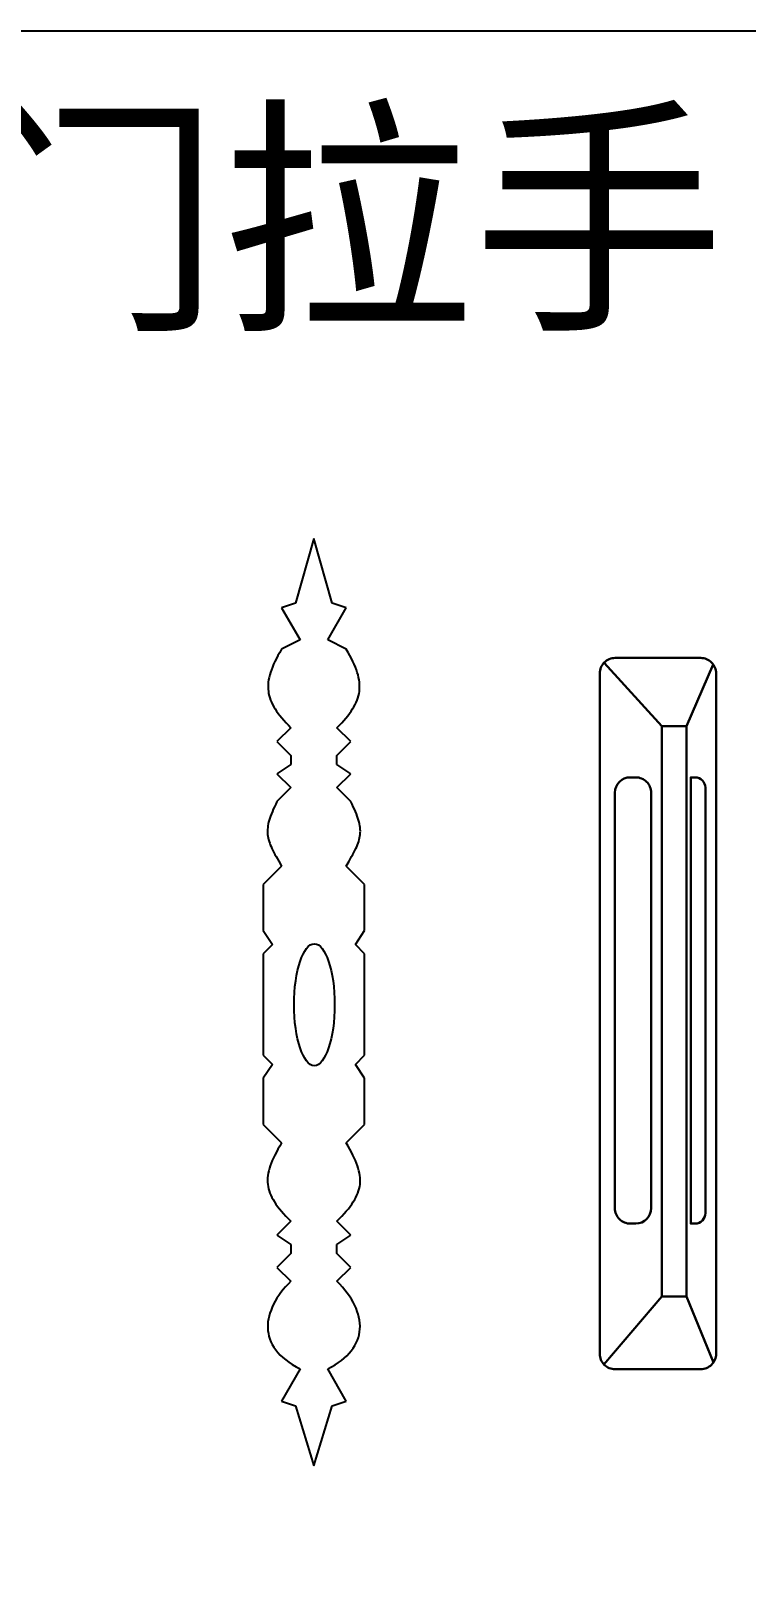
# Model space of a CAD drawing. Header units: millimetres. Extents: x -159345 to -158169, y -77510 to -76933.
# Drawn here: x -159169.1 to -159029.7, y -77232.6 to -76933.3 of the extents above; entities that cross this region are included whole.
import ezdxf

# ---------------------------------------------------------------- set-up
doc = ezdxf.new("R2010")
doc.units = ezdxf.units.MM
doc.header["$LTSCALE"] = 2
doc.header["$MEASUREMENT"] = 0
doc.layers.get('0').update_dxf_attribs({"linetype": 'CONTINUOUS'})
doc.layers.add('标注', color=7, linetype='CONTINUOUS', lineweight=25)
doc.styles.add('HZ', font='simfang.ttf')

# ---------------------------------------------------------------- blocks, each defined once
blk = doc.blocks.new('ytuyu')
at = {"color": 3}
for p, q in [((-152966.86, -85610.51), (-152970.45, -85623.08)), ((-152966.86, -85610.51), (-152970.45, -85623.08)), ((-152963.28, -85623.08), (-152966.86, -85610.51)), ((-152963.28, -85623.08), (-152966.86, -85610.51)), ((-152970.45, -85623.08), (-152973.14, -85623.98)), ((-152970.45, -85623.08), (-152973.14, -85623.98)), ((-152973.14, -85623.98), (-152969.56, -85630.26)), ((-152973.14, -85623.98), (-152969.56, -85630.26)), ((-152964.17, -85630.26), (-152960.58, -85623.98)), ((-152964.17, -85630.26), (-152960.58, -85623.98)), ((-152960.58, -85623.98), (-152963.28, -85623.08)), ((-152960.58, -85623.98), (-152963.28, -85623.08)), ((-152969.56, -85630.26), (-152973.14, -85632.06)), ((-152969.56, -85630.26), (-152973.14, -85632.06)), ((-152960.58, -85632.06), (-152964.17, -85630.26)), ((-152960.58, -85632.06), (-152964.17, -85630.26)), ((-152974.16, -85633.87), (-152974.46, -85634.45)), ((-152974.16, -85633.87), (-152974.46, -85634.45)), ((-152973.86, -85633.28), (-152974.16, -85633.87)), ((-152973.86, -85633.28), (-152974.16, -85633.87)), ((-152973.51, -85632.68), (-152973.86, -85633.28)), ((-152973.51, -85632.68), (-152973.86, -85633.28)), ((-152973.14, -85632.06), (-152973.51, -85632.68)), ((-152973.14, -85632.06), (-152973.51, -85632.68)), ((-152960.21, -85632.68), (-152960.58, -85632.06)), ((-152960.21, -85632.68), (-152960.58, -85632.06)), ((-152959.87, -85633.28), (-152960.21, -85632.68)), ((-152959.87, -85633.28), (-152960.21, -85632.68)), ((-152959.55, -85633.87), (-152959.87, -85633.28)), ((-152959.55, -85633.87), (-152959.87, -85633.28)), ((-152959.27, -85634.44), (-152959.55, -85633.87)), ((-152959.27, -85634.44), (-152959.55, -85633.87)), ((-152975.32, -85636.56), (-152975.46, -85637.06)), ((-152975.32, -85636.56), (-152975.46, -85637.06)), ((-152975.13, -85636.06), (-152975.32, -85636.56)), ((-152975.13, -85636.06), (-152975.32, -85636.56)), ((-152974.93, -85635.53), (-152975.13, -85636.06)), ((-152974.93, -85635.53), (-152975.13, -85636.06)), ((-152974.7, -85634.99), (-152974.93, -85635.53)), ((-152974.7, -85634.99), (-152974.93, -85635.53)), ((-152974.46, -85634.45), (-152974.7, -85634.99)), ((-152974.46, -85634.45), (-152974.7, -85634.99)), ((-152959.01, -85634.99), (-152959.27, -85634.44)), ((-152959.01, -85634.99), (-152959.27, -85634.44)), ((-152958.78, -85635.53), (-152959.01, -85634.99)), ((-152958.78, -85635.53), (-152959.01, -85634.99)), ((-152958.58, -85636.06), (-152958.78, -85635.53)), ((-152958.58, -85636.06), (-152958.78, -85635.53)), ((-152958.41, -85636.56), (-152958.58, -85636.06)), ((-152958.41, -85636.56), (-152958.58, -85636.06)), ((-152958.26, -85637.05), (-152958.41, -85636.56)), ((-152958.26, -85637.05), (-152958.41, -85636.56)), ((-152958.14, -85637.54), (-152958.26, -85637.05)), ((-152958.14, -85637.54), (-152958.26, -85637.05)), ((-152975.78, -85638.93), (-152975.79, -85639.38)), ((-152975.78, -85638.93), (-152975.79, -85639.38)), ((-152975.79, -85639.38), (-152975.78, -85639.82)), ((-152975.79, -85639.38), (-152975.78, -85639.82)), ((-152975.75, -85638.49), (-152975.78, -85638.93)), ((-152975.75, -85638.49), (-152975.78, -85638.93)), ((-152975.78, -85639.82), (-152975.73, -85640.26)), ((-152975.78, -85639.82), (-152975.73, -85640.26)), ((-152975.68, -85638.01), (-152975.75, -85638.49)), ((-152975.68, -85638.01), (-152975.75, -85638.49)), ((-152975.59, -85637.54), (-152975.68, -85638.01)), ((-152975.59, -85637.54), (-152975.68, -85638.01)), ((-152975.46, -85637.06), (-152975.59, -85637.54)), ((-152975.46, -85637.06), (-152975.59, -85637.54)), ((-152958.05, -85638.01), (-152958.14, -85637.54)), ((-152958.05, -85638.01), (-152958.14, -85637.54)), ((-152957.98, -85638.49), (-152958.05, -85638.01)), ((-152957.98, -85638.49), (-152958.05, -85638.01)), ((-152957.99, -85640.28), (-152957.95, -85639.83)), ((-152957.99, -85640.28), (-152957.95, -85639.83)), ((-152957.95, -85638.94), (-152957.98, -85638.49)), ((-152957.95, -85638.94), (-152957.98, -85638.49)), ((-152957.94, -85639.39), (-152957.95, -85638.94)), ((-152957.94, -85639.39), (-152957.95, -85638.94)), ((-152957.95, -85639.83), (-152957.94, -85639.39)), ((-152957.95, -85639.83), (-152957.94, -85639.39)), ((-152975.73, -85640.26), (-152975.67, -85640.69)), ((-152975.73, -85640.26), (-152975.67, -85640.69)), ((-152975.67, -85640.69), (-152975.56, -85641.12)), ((-152975.67, -85640.69), (-152975.56, -85641.12)), ((-152975.56, -85641.12), (-152975.44, -85641.54)), ((-152975.56, -85641.12), (-152975.44, -85641.54)), ((-152975.44, -85641.54), (-152975.29, -85641.97)), ((-152975.44, -85641.54), (-152975.29, -85641.97)), ((-152975.29, -85641.97), (-152975.11, -85642.39)), ((-152975.29, -85641.97), (-152975.11, -85642.39)), ((-152975.11, -85642.39), (-152974.91, -85642.82)), ((-152975.11, -85642.39), (-152974.91, -85642.82)), ((-152974.91, -85642.82), (-152974.67, -85643.25)), ((-152974.91, -85642.82), (-152974.67, -85643.25)), ((-152959.06, -85643.25), (-152958.82, -85642.83)), ((-152959.06, -85643.25), (-152958.82, -85642.83)), ((-152958.82, -85642.83), (-152958.61, -85642.4)), ((-152958.82, -85642.83), (-152958.61, -85642.4)), ((-152958.61, -85642.4), (-152958.44, -85641.98)), ((-152958.61, -85642.4), (-152958.44, -85641.98)), ((-152958.44, -85641.98), (-152958.29, -85641.55)), ((-152958.44, -85641.98), (-152958.29, -85641.55)), ((-152958.29, -85641.55), (-152958.16, -85641.12)), ((-152958.29, -85641.55), (-152958.16, -85641.12)), ((-152958.16, -85641.12), (-152958.06, -85640.69)), ((-152958.16, -85641.12), (-152958.06, -85640.69)), ((-152958.06, -85640.69), (-152957.99, -85640.28)), ((-152958.06, -85640.69), (-152957.99, -85640.28)), ((-152974.67, -85643.25), (-152974.41, -85643.68)), ((-152974.67, -85643.25), (-152974.41, -85643.68)), ((-152974.41, -85643.68), (-152974.12, -85644.11)), ((-152974.41, -85643.68), (-152974.12, -85644.11)), ((-152974.12, -85644.11), (-152973.8, -85644.54)), ((-152974.12, -85644.11), (-152973.8, -85644.54)), ((-152973.8, -85644.54), (-152973.46, -85644.98)), ((-152973.8, -85644.54), (-152973.46, -85644.98)), ((-152973.46, -85644.98), (-152973.1, -85645.44)), ((-152973.46, -85644.98), (-152973.1, -85645.44)), ((-152973.1, -85645.44), (-152972.7, -85645.89)), ((-152973.1, -85645.44), (-152972.7, -85645.89)), ((-152972.7, -85645.89), (-152972.27, -85646.36)), ((-152972.7, -85645.89), (-152972.27, -85646.36)), ((-152961.44, -85646.36), (-152961.02, -85645.9)), ((-152961.44, -85646.36), (-152961.02, -85645.9)), ((-152961.02, -85645.9), (-152960.63, -85645.45)), ((-152961.02, -85645.9), (-152960.63, -85645.45)), ((-152960.63, -85645.45), (-152960.26, -85644.99)), ((-152960.63, -85645.45), (-152960.26, -85644.99)), ((-152960.26, -85644.99), (-152959.92, -85644.55)), ((-152960.26, -85644.99), (-152959.92, -85644.55)), ((-152959.92, -85644.55), (-152959.6, -85644.11)), ((-152959.92, -85644.55), (-152959.6, -85644.11)), ((-152959.6, -85644.11), (-152959.32, -85643.68)), ((-152959.6, -85644.11), (-152959.32, -85643.68)), ((-152959.32, -85643.68), (-152959.06, -85643.25)), ((-152959.32, -85643.68), (-152959.06, -85643.25)), ((-152971.36, -85647.33), (-152974.05, -85650.02)), ((-152971.36, -85647.33), (-152974.05, -85650.02)), ((-152972.27, -85646.36), (-152971.83, -85646.83)), ((-152972.27, -85646.36), (-152971.83, -85646.83)), ((-152971.83, -85646.83), (-152971.36, -85647.33)), ((-152971.83, -85646.83), (-152971.36, -85647.33)), ((-152962.37, -85647.33), (-152961.9, -85646.84)), ((-152962.37, -85647.33), (-152961.9, -85646.84)), ((-152959.68, -85650.02), (-152962.37, -85647.33)), ((-152959.68, -85650.02), (-152962.37, -85647.33)), ((-152961.9, -85646.84), (-152961.44, -85646.36)), ((-152961.9, -85646.84), (-152961.44, -85646.36)), ((-152974.05, -85650.02), (-152971.36, -85652.71)), ((-152974.05, -85650.02), (-152971.36, -85652.71)), ((-152962.37, -85652.71), (-152959.68, -85650.02)), ((-152962.37, -85652.71), (-152959.68, -85650.02)), ((-152971.36, -85654.51), (-152974.05, -85656.3)), ((-152971.36, -85654.51), (-152974.05, -85656.3)), ((-152971.36, -85652.71), (-152971.36, -85654.51)), ((-152971.36, -85652.71), (-152971.36, -85654.51)), ((-152962.37, -85654.51), (-152962.37, -85652.71)), ((-152962.37, -85654.51), (-152962.37, -85652.71)), ((-152959.68, -85656.3), (-152962.37, -85654.51)), ((-152959.68, -85656.3), (-152962.37, -85654.51)), ((-152974.05, -85656.3), (-152971.36, -85658.99)), ((-152974.05, -85656.3), (-152971.36, -85658.99)), ((-152962.37, -85658.99), (-152959.68, -85656.3)), ((-152962.37, -85658.99), (-152959.68, -85656.3)), ((-152971.36, -85658.99), (-152974.05, -85661.68)), ((-152971.36, -85658.99), (-152974.05, -85661.68)), ((-152959.68, -85661.68), (-152962.37, -85658.99)), ((-152959.68, -85661.68), (-152962.37, -85658.99)), ((-152974.95, -85663.65), (-152975.13, -85664.09)), ((-152974.95, -85663.65), (-152975.13, -85664.09)), ((-152974.76, -85663.19), (-152974.95, -85663.65)), ((-152974.76, -85663.19), (-152974.95, -85663.65)), ((-152974.53, -85662.71), (-152974.76, -85663.19)), ((-152974.53, -85662.71), (-152974.76, -85663.19)), ((-152974.3, -85662.22), (-152974.53, -85662.71)), ((-152974.3, -85662.22), (-152974.53, -85662.71)), ((-152974.05, -85661.68), (-152974.3, -85662.22)), ((-152974.05, -85661.68), (-152974.3, -85662.22)), ((-152959.42, -85662.22), (-152959.68, -85661.68)), ((-152959.42, -85662.22), (-152959.68, -85661.68)), ((-152959.18, -85662.71), (-152959.42, -85662.22)), ((-152959.18, -85662.71), (-152959.42, -85662.22)), ((-152958.97, -85663.19), (-152959.18, -85662.71)), ((-152958.97, -85663.19), (-152959.18, -85662.71)), ((-152958.76, -85663.65), (-152958.97, -85663.19)), ((-152958.76, -85663.65), (-152958.97, -85663.19)), ((-152958.58, -85664.09), (-152958.76, -85663.65)), ((-152958.58, -85664.09), (-152958.76, -85663.65)), ((-152975.86, -85666.78), (-152975.88, -85667.11)), ((-152975.86, -85666.78), (-152975.88, -85667.11)), ((-152975.81, -85666.42), (-152975.86, -85666.78)), ((-152975.81, -85666.42), (-152975.86, -85666.78)), ((-152975.75, -85666.06), (-152975.81, -85666.42)), ((-152975.75, -85666.06), (-152975.81, -85666.42)), ((-152975.67, -85665.7), (-152975.75, -85666.06)), ((-152975.67, -85665.7), (-152975.75, -85666.06)), ((-152975.56, -85665.32), (-152975.67, -85665.7)), ((-152975.56, -85665.32), (-152975.67, -85665.7)), ((-152975.44, -85664.92), (-152975.56, -85665.32)), ((-152975.44, -85664.92), (-152975.56, -85665.32)), ((-152975.29, -85664.52), (-152975.44, -85664.92)), ((-152975.29, -85664.52), (-152975.44, -85664.92)), ((-152975.13, -85664.09), (-152975.29, -85664.52)), ((-152975.13, -85664.09), (-152975.29, -85664.52)), ((-152958.42, -85664.52), (-152958.58, -85664.09)), ((-152958.42, -85664.52), (-152958.58, -85664.09)), ((-152958.28, -85664.92), (-152958.42, -85664.52)), ((-152958.28, -85664.92), (-152958.42, -85664.52)), ((-152958.16, -85665.32), (-152958.28, -85664.92)), ((-152958.16, -85665.32), (-152958.28, -85664.92)), ((-152958.05, -85665.7), (-152958.16, -85665.32)), ((-152958.05, -85665.7), (-152958.16, -85665.32)), ((-152957.97, -85666.06), (-152958.05, -85665.7)), ((-152957.97, -85666.06), (-152958.05, -85665.7)), ((-152957.9, -85666.42), (-152957.97, -85666.06)), ((-152957.9, -85666.42), (-152957.97, -85666.06)), ((-152957.86, -85666.78), (-152957.9, -85666.42)), ((-152957.86, -85666.78), (-152957.9, -85666.42)), ((-152957.82, -85667.11), (-152957.86, -85666.78)), ((-152957.82, -85667.11), (-152957.86, -85666.78)), ((-152975.88, -85667.11), (-152975.9, -85667.45)), ((-152975.88, -85667.11), (-152975.9, -85667.45)), ((-152975.9, -85667.45), (-152975.89, -85667.78)), ((-152975.9, -85667.45), (-152975.89, -85667.78)), ((-152975.89, -85667.78), (-152975.87, -85668.12)), ((-152975.89, -85667.78), (-152975.87, -85668.12)), ((-152975.87, -85668.12), (-152975.82, -85668.45)), ((-152975.87, -85668.12), (-152975.82, -85668.45)), ((-152975.82, -85668.45), (-152975.77, -85668.78)), ((-152975.82, -85668.45), (-152975.77, -85668.78)), ((-152975.77, -85668.78), (-152975.69, -85669.11)), ((-152975.77, -85668.78), (-152975.69, -85669.11)), ((-152975.69, -85669.11), (-152975.59, -85669.45)), ((-152975.69, -85669.11), (-152975.59, -85669.45)), ((-152975.59, -85669.45), (-152975.47, -85669.77)), ((-152975.59, -85669.45), (-152975.47, -85669.77)), ((-152975.47, -85669.77), (-152975.35, -85670.12)), ((-152975.47, -85669.77), (-152975.35, -85670.12)), ((-152958.37, -85670.14), (-152958.24, -85669.79)), ((-152958.37, -85670.14), (-152958.24, -85669.79)), ((-152958.24, -85669.79), (-152958.13, -85669.45)), ((-152958.24, -85669.79), (-152958.13, -85669.45)), ((-152958.13, -85669.45), (-152958.04, -85669.11)), ((-152958.13, -85669.45), (-152958.04, -85669.11)), ((-152958.04, -85669.11), (-152957.96, -85668.78)), ((-152958.04, -85669.11), (-152957.96, -85668.78)), ((-152957.96, -85668.78), (-152957.89, -85668.45)), ((-152957.96, -85668.78), (-152957.89, -85668.45)), ((-152957.89, -85668.45), (-152957.86, -85668.12)), ((-152957.89, -85668.45), (-152957.86, -85668.12)), ((-152957.86, -85668.12), (-152957.82, -85667.79)), ((-152957.86, -85668.12), (-152957.82, -85667.79)), ((-152957.81, -85667.45), (-152957.82, -85667.11)), ((-152957.81, -85667.45), (-152957.82, -85667.11)), ((-152957.82, -85667.79), (-152957.81, -85667.45)), ((-152957.82, -85667.79), (-152957.81, -85667.45)), ((-152975.35, -85670.12), (-152975.2, -85670.48)), ((-152975.35, -85670.12), (-152975.2, -85670.48)), ((-152975.2, -85670.48), (-152975.04, -85670.84)), ((-152975.2, -85670.48), (-152975.04, -85670.84)), ((-152975.04, -85670.84), (-152974.85, -85671.21)), ((-152975.04, -85670.84), (-152974.85, -85671.21)), ((-152974.85, -85671.21), (-152974.66, -85671.6)), ((-152974.85, -85671.21), (-152974.66, -85671.6)), ((-152974.66, -85671.6), (-152974.44, -85671.99)), ((-152974.66, -85671.6), (-152974.44, -85671.99)), ((-152974.44, -85671.99), (-152974.22, -85672.41)), ((-152974.44, -85671.99), (-152974.22, -85672.41)), ((-152974.22, -85672.41), (-152973.71, -85673.29)), ((-152974.22, -85672.41), (-152973.71, -85673.29)), ((-152960.01, -85673.29), (-152959.5, -85672.42)), ((-152960.01, -85673.29), (-152959.5, -85672.42)), ((-152959.5, -85672.42), (-152959.27, -85672)), ((-152959.5, -85672.42), (-152959.27, -85672)), ((-152959.27, -85672), (-152959.06, -85671.61)), ((-152959.27, -85672), (-152959.06, -85671.61)), ((-152959.06, -85671.61), (-152958.85, -85671.22)), ((-152959.06, -85671.61), (-152958.85, -85671.22)), ((-152958.85, -85671.22), (-152958.68, -85670.85)), ((-152958.85, -85671.22), (-152958.68, -85670.85)), ((-152958.68, -85670.85), (-152958.51, -85670.49)), ((-152958.68, -85670.85), (-152958.51, -85670.49)), ((-152958.51, -85670.49), (-152958.37, -85670.14)), ((-152958.51, -85670.49), (-152958.37, -85670.14)), ((-152973.14, -85674.25), (-152976.74, -85677.85)), ((-152973.14, -85674.25), (-152976.74, -85677.85)), ((-152973.71, -85673.29), (-152973.14, -85674.25)), ((-152973.71, -85673.29), (-152973.14, -85674.25)), ((-152960.58, -85674.25), (-152960.01, -85673.29)), ((-152960.58, -85674.25), (-152960.01, -85673.29)), ((-152956.99, -85677.85), (-152960.58, -85674.25)), ((-152956.99, -85677.85), (-152960.58, -85674.25)), ((-152976.74, -85677.85), (-152976.74, -85686.83)), ((-152976.74, -85677.85), (-152976.74, -85686.83)), ((-152956.99, -85686.83), (-152956.99, -85677.85)), ((-152956.99, -85686.83), (-152956.99, -85677.85)), ((-152976.74, -85686.83), (-152974.94, -85689.52)), ((-152976.74, -85686.83), (-152974.94, -85689.52)), ((-152958.78, -85689.52), (-152956.99, -85686.83)), ((-152958.78, -85689.52), (-152956.99, -85686.83)), ((-152974.94, -85689.52), (-152976.74, -85691.32)), ((-152974.94, -85689.52), (-152976.74, -85691.32)), ((-152956.99, -85691.32), (-152958.78, -85689.52)), ((-152956.99, -85691.32), (-152958.78, -85689.52)), ((-152976.74, -85691.32), (-152976.74, -85711.07)), ((-152976.74, -85691.32), (-152976.74, -85711.07)), ((-152956.99, -85711.07), (-152956.99, -85691.32)), ((-152956.99, -85711.07), (-152956.99, -85691.32)), ((-152976.74, -85711.07), (-152974.94, -85712.86)), ((-152976.74, -85711.07), (-152974.94, -85712.86)), ((-152958.78, -85712.86), (-152956.99, -85711.07)), ((-152958.78, -85712.86), (-152956.99, -85711.07)), ((-152974.94, -85712.86), (-152976.74, -85715.55)), ((-152974.94, -85712.86), (-152976.74, -85715.55)), ((-152956.99, -85715.55), (-152958.78, -85712.86)), ((-152956.99, -85715.55), (-152958.78, -85712.86)), ((-152976.74, -85715.55), (-152976.74, -85724.54)), ((-152976.74, -85715.55), (-152976.74, -85724.54)), ((-152956.99, -85724.54), (-152956.99, -85715.55)), ((-152956.99, -85724.54), (-152956.99, -85715.55)), ((-152976.74, -85724.54), (-152973.14, -85728.13)), ((-152976.74, -85724.54), (-152973.14, -85728.13)), ((-152960.58, -85728.13), (-152956.99, -85724.54)), ((-152960.58, -85728.13), (-152956.99, -85724.54)), ((-152973.86, -85729.36), (-152974.17, -85729.94)), ((-152973.86, -85729.36), (-152974.17, -85729.94)), ((-152973.51, -85728.75), (-152973.86, -85729.36)), ((-152973.51, -85728.75), (-152973.86, -85729.36)), ((-152973.14, -85728.13), (-152973.51, -85728.75)), ((-152973.14, -85728.13), (-152973.51, -85728.75)), ((-152960.21, -85728.75), (-152960.58, -85728.13)), ((-152960.21, -85728.75), (-152960.58, -85728.13)), ((-152959.87, -85729.35), (-152960.21, -85728.75)), ((-152959.87, -85729.35), (-152960.21, -85728.75)), ((-152959.54, -85729.94), (-152959.87, -85729.35)), ((-152959.54, -85729.94), (-152959.87, -85729.35)), ((-152975.36, -85732.59), (-152975.52, -85733.07)), ((-152975.36, -85732.59), (-152975.52, -85733.07)), ((-152975.18, -85732.09), (-152975.36, -85732.59)), ((-152975.18, -85732.09), (-152975.36, -85732.59)), ((-152974.96, -85731.58), (-152975.18, -85732.09)), ((-152974.96, -85731.58), (-152975.18, -85732.09)), ((-152974.73, -85731.04), (-152974.96, -85731.58)), ((-152974.73, -85731.04), (-152974.96, -85731.58)), ((-152974.47, -85730.5), (-152974.73, -85731.04)), ((-152974.47, -85730.5), (-152974.73, -85731.04)), ((-152974.17, -85729.94), (-152974.47, -85730.5)), ((-152974.17, -85729.94), (-152974.47, -85730.5)), ((-152959.26, -85730.5), (-152959.54, -85729.94)), ((-152959.26, -85730.5), (-152959.54, -85729.94)), ((-152958.99, -85731.04), (-152959.26, -85730.5)), ((-152958.99, -85731.04), (-152959.26, -85730.5)), ((-152958.75, -85731.58), (-152958.99, -85731.04)), ((-152958.75, -85731.58), (-152958.99, -85731.04)), ((-152958.55, -85732.09), (-152958.75, -85731.58)), ((-152958.55, -85732.09), (-152958.75, -85731.58)), ((-152958.37, -85732.58), (-152958.55, -85732.09)), ((-152958.37, -85732.58), (-152958.55, -85732.09)), ((-152958.2, -85733.07), (-152958.37, -85732.58)), ((-152958.2, -85733.07), (-152958.37, -85732.58)), ((-152975.87, -85734.91), (-152975.89, -85735.36)), ((-152975.87, -85734.91), (-152975.89, -85735.36)), ((-152975.89, -85735.36), (-152975.89, -85735.79)), ((-152975.89, -85735.36), (-152975.89, -85735.79)), ((-152975.89, -85735.79), (-152975.86, -85736.22)), ((-152975.89, -85735.79), (-152975.86, -85736.22)), ((-152975.82, -85734.47), (-152975.87, -85734.91)), ((-152975.82, -85734.47), (-152975.87, -85734.91)), ((-152975.75, -85734.01), (-152975.82, -85734.47)), ((-152975.75, -85734.01), (-152975.82, -85734.47)), ((-152975.64, -85733.55), (-152975.75, -85734.01)), ((-152975.64, -85733.55), (-152975.75, -85734.01)), ((-152975.52, -85733.07), (-152975.64, -85733.55)), ((-152975.52, -85733.07), (-152975.64, -85733.55)), ((-152958.07, -85733.55), (-152958.2, -85733.07)), ((-152958.07, -85733.55), (-152958.2, -85733.07)), ((-152957.97, -85734.01), (-152958.07, -85733.55)), ((-152957.97, -85734.01), (-152958.07, -85733.55)), ((-152957.89, -85734.46), (-152957.97, -85734.01)), ((-152957.89, -85734.46), (-152957.97, -85734.01)), ((-152957.85, -85734.9), (-152957.89, -85734.46)), ((-152957.85, -85734.9), (-152957.89, -85734.46)), ((-152957.87, -85736.22), (-152957.83, -85735.79)), ((-152957.87, -85736.22), (-152957.83, -85735.79)), ((-152957.82, -85735.36), (-152957.85, -85734.9)), ((-152957.82, -85735.36), (-152957.85, -85734.9)), ((-152957.83, -85735.79), (-152957.82, -85735.36)), ((-152957.83, -85735.79), (-152957.82, -85735.36)), ((-152975.86, -85736.22), (-152975.79, -85736.65)), ((-152975.86, -85736.22), (-152975.79, -85736.65)), ((-152975.79, -85736.65), (-152975.7, -85737.06)), ((-152975.79, -85736.65), (-152975.7, -85737.06)), ((-152975.7, -85737.06), (-152975.58, -85737.48)), ((-152975.7, -85737.06), (-152975.58, -85737.48)), ((-152975.58, -85737.48), (-152975.43, -85737.9)), ((-152975.58, -85737.48), (-152975.43, -85737.9)), ((-152975.43, -85737.9), (-152975.25, -85738.33)), ((-152975.43, -85737.9), (-152975.25, -85738.33)), ((-152975.25, -85738.33), (-152975.04, -85738.75)), ((-152975.25, -85738.33), (-152975.04, -85738.75)), ((-152975.04, -85738.75), (-152974.81, -85739.18)), ((-152975.04, -85738.75), (-152974.81, -85739.18)), ((-152958.91, -85739.18), (-152958.67, -85738.75)), ((-152958.91, -85739.18), (-152958.67, -85738.75)), ((-152958.67, -85738.75), (-152958.47, -85738.33)), ((-152958.67, -85738.75), (-152958.47, -85738.33)), ((-152958.47, -85738.33), (-152958.3, -85737.9)), ((-152958.47, -85738.33), (-152958.3, -85737.9)), ((-152958.3, -85737.9), (-152958.14, -85737.48)), ((-152958.3, -85737.9), (-152958.14, -85737.48)), ((-152958.14, -85737.48), (-152958.03, -85737.06)), ((-152958.14, -85737.48), (-152958.03, -85737.06)), ((-152958.03, -85737.06), (-152957.92, -85736.63)), ((-152958.03, -85737.06), (-152957.92, -85736.63)), ((-152957.92, -85736.63), (-152957.87, -85736.22)), ((-152957.92, -85736.63), (-152957.87, -85736.22)), ((-152974.81, -85739.18), (-152974.55, -85739.61)), ((-152974.81, -85739.18), (-152974.55, -85739.61)), ((-152974.55, -85739.61), (-152974.25, -85740.05)), ((-152974.55, -85739.61), (-152974.25, -85740.05)), ((-152974.25, -85740.05), (-152973.92, -85740.49)), ((-152974.25, -85740.05), (-152973.92, -85740.49)), ((-152973.92, -85740.49), (-152973.57, -85740.95)), ((-152973.92, -85740.49), (-152973.57, -85740.95)), ((-152973.57, -85740.95), (-152973.19, -85741.42)), ((-152973.57, -85740.95), (-152973.19, -85741.42)), ((-152973.19, -85741.42), (-152972.77, -85741.88)), ((-152973.19, -85741.42), (-152972.77, -85741.88)), ((-152960.95, -85741.88), (-152960.54, -85741.42)), ((-152960.95, -85741.88), (-152960.54, -85741.42)), ((-152960.54, -85741.42), (-152960.14, -85740.95)), ((-152960.54, -85741.42), (-152960.14, -85740.95)), ((-152960.14, -85740.95), (-152959.79, -85740.49)), ((-152960.14, -85740.95), (-152959.79, -85740.49)), ((-152959.79, -85740.49), (-152959.47, -85740.05)), ((-152959.79, -85740.49), (-152959.47, -85740.05)), ((-152959.47, -85740.05), (-152959.18, -85739.61)), ((-152959.47, -85740.05), (-152959.18, -85739.61)), ((-152959.18, -85739.61), (-152958.91, -85739.18)), ((-152959.18, -85739.61), (-152958.91, -85739.18)), ((-152971.36, -85743.39), (-152974.05, -85746.08)), ((-152971.36, -85743.39), (-152974.05, -85746.08)), ((-152972.77, -85741.88), (-152972.33, -85742.38)), ((-152972.77, -85741.88), (-152972.33, -85742.38)), ((-152972.33, -85742.38), (-152971.85, -85742.87)), ((-152972.33, -85742.38), (-152971.85, -85742.87)), ((-152971.85, -85742.87), (-152971.36, -85743.39)), ((-152971.85, -85742.87), (-152971.36, -85743.39)), ((-152962.37, -85743.39), (-152961.86, -85742.87)), ((-152962.37, -85743.39), (-152961.86, -85742.87)), ((-152959.68, -85746.08), (-152962.37, -85743.39)), ((-152959.68, -85746.08), (-152962.37, -85743.39)), ((-152961.86, -85742.87), (-152961.39, -85742.38)), ((-152961.86, -85742.87), (-152961.39, -85742.38)), ((-152961.39, -85742.38), (-152960.95, -85741.88)), ((-152961.39, -85742.38), (-152960.95, -85741.88)), ((-152974.05, -85746.08), (-152971.36, -85747.88)), ((-152974.05, -85746.08), (-152971.36, -85747.88)), ((-152962.37, -85747.88), (-152959.68, -85746.08)), ((-152962.37, -85747.88), (-152959.68, -85746.08)), ((-152971.36, -85749.68), (-152974.05, -85752.37)), ((-152971.36, -85749.68), (-152974.05, -85752.37)), ((-152971.36, -85747.88), (-152971.36, -85749.68)), ((-152971.36, -85747.88), (-152971.36, -85749.68)), ((-152962.37, -85749.68), (-152962.37, -85747.88)), ((-152962.37, -85749.68), (-152962.37, -85747.88)), ((-152959.68, -85752.37), (-152962.37, -85749.68)), ((-152959.68, -85752.37), (-152962.37, -85749.68)), ((-152974.05, -85752.37), (-152971.36, -85755.07)), ((-152974.05, -85752.37), (-152971.36, -85755.07)), ((-152962.37, -85755.07), (-152959.68, -85752.37)), ((-152962.37, -85755.07), (-152959.68, -85752.37)), ((-152972.84, -85756.7), (-152973.27, -85757.26)), ((-152972.84, -85756.7), (-152973.27, -85757.26)), ((-152972.36, -85756.14), (-152972.84, -85756.7)), ((-152972.36, -85756.14), (-152972.84, -85756.7)), ((-152971.88, -85755.6), (-152972.36, -85756.14)), ((-152971.88, -85755.6), (-152972.36, -85756.14)), ((-152971.36, -85755.07), (-152971.88, -85755.6)), ((-152971.36, -85755.07), (-152971.88, -85755.6)), ((-152961.82, -85755.63), (-152962.37, -85755.07)), ((-152961.82, -85755.63), (-152962.37, -85755.07)), ((-152961.28, -85756.22), (-152961.82, -85755.63)), ((-152961.28, -85756.22), (-152961.82, -85755.63)), ((-152960.8, -85756.8), (-152961.28, -85756.22)), ((-152960.8, -85756.8), (-152961.28, -85756.22)), ((-152974.7, -85759.54), (-152974.98, -85760.1)), ((-152974.7, -85759.54), (-152974.98, -85760.1)), ((-152974.39, -85758.96), (-152974.7, -85759.54)), ((-152974.39, -85758.96), (-152974.7, -85759.54)), ((-152974.05, -85758.38), (-152974.39, -85758.96)), ((-152974.05, -85758.38), (-152974.39, -85758.96)), ((-152973.67, -85757.82), (-152974.05, -85758.38)), ((-152973.67, -85757.82), (-152974.05, -85758.38)), ((-152973.27, -85757.26), (-152973.67, -85757.82)), ((-152973.27, -85757.26), (-152973.67, -85757.82)), ((-152960.35, -85757.4), (-152960.8, -85756.8)), ((-152960.35, -85757.4), (-152960.8, -85756.8)), ((-152959.93, -85757.97), (-152960.35, -85757.4)), ((-152959.93, -85757.97), (-152960.35, -85757.4)), ((-152959.55, -85758.56), (-152959.93, -85757.97)), ((-152959.55, -85758.56), (-152959.93, -85757.97)), ((-152959.2, -85759.15), (-152959.55, -85758.56)), ((-152959.2, -85759.15), (-152959.55, -85758.56)), ((-152958.91, -85759.75), (-152959.2, -85759.15)), ((-152958.91, -85759.75), (-152959.2, -85759.15)), ((-152975.71, -85762.4), (-152975.8, -85762.98)), ((-152975.71, -85762.4), (-152975.8, -85762.98)), ((-152975.58, -85761.83), (-152975.71, -85762.4)), ((-152975.58, -85761.83), (-152975.71, -85762.4)), ((-152975.42, -85761.26), (-152975.58, -85761.83)), ((-152975.42, -85761.26), (-152975.58, -85761.83)), ((-152975.21, -85760.68), (-152975.42, -85761.26)), ((-152975.21, -85760.68), (-152975.42, -85761.26)), ((-152974.98, -85760.1), (-152975.21, -85760.68)), ((-152974.98, -85760.1), (-152975.21, -85760.68)), ((-152958.64, -85760.33), (-152958.91, -85759.75)), ((-152958.64, -85760.33), (-152958.91, -85759.75)), ((-152958.41, -85760.92), (-152958.64, -85760.33)), ((-152958.41, -85760.92), (-152958.64, -85760.33)), ((-152958.22, -85761.49), (-152958.41, -85760.92)), ((-152958.22, -85761.49), (-152958.41, -85760.92)), ((-152958.07, -85762.08), (-152958.22, -85761.49)), ((-152958.07, -85762.08), (-152958.22, -85761.49)), ((-152957.97, -85762.66), (-152958.07, -85762.08)), ((-152957.97, -85762.66), (-152958.07, -85762.08)), ((-152957.9, -85763.22), (-152957.97, -85762.66)), ((-152957.9, -85763.22), (-152957.97, -85762.66)), ((-152975.84, -85763.54), (-152975.85, -85764.11)), ((-152975.84, -85763.54), (-152975.85, -85764.11)), ((-152975.85, -85764.11), (-152975.81, -85764.67)), ((-152975.85, -85764.11), (-152975.81, -85764.67)), ((-152975.8, -85762.98), (-152975.84, -85763.54)), ((-152975.8, -85762.98), (-152975.84, -85763.54)), ((-152975.81, -85764.67), (-152975.73, -85765.23)), ((-152975.81, -85764.67), (-152975.73, -85765.23)), ((-152975.73, -85765.23), (-152975.61, -85765.78)), ((-152975.73, -85765.23), (-152975.61, -85765.78)), ((-152958.18, -85766.01), (-152958.05, -85765.46)), ((-152958.18, -85766.01), (-152958.05, -85765.46)), ((-152958.05, -85765.46), (-152957.95, -85764.91)), ((-152958.05, -85765.46), (-152957.95, -85764.91)), ((-152957.95, -85764.91), (-152957.89, -85764.37)), ((-152957.95, -85764.91), (-152957.89, -85764.37)), ((-152957.87, -85763.8), (-152957.9, -85763.22)), ((-152957.87, -85763.8), (-152957.9, -85763.22)), ((-152957.89, -85764.37), (-152957.87, -85763.8)), ((-152957.89, -85764.37), (-152957.87, -85763.8)), ((-152975.61, -85765.78), (-152975.44, -85766.32)), ((-152975.61, -85765.78), (-152975.44, -85766.32)), ((-152975.44, -85766.32), (-152975.23, -85766.86)), ((-152975.44, -85766.32), (-152975.23, -85766.86)), ((-152975.23, -85766.86), (-152974.96, -85767.39)), ((-152975.23, -85766.86), (-152974.96, -85767.39)), ((-152974.96, -85767.39), (-152974.65, -85767.91)), ((-152974.96, -85767.39), (-152974.65, -85767.91)), ((-152974.65, -85767.91), (-152974.3, -85768.43)), ((-152974.65, -85767.91), (-152974.3, -85768.43)), ((-152974.3, -85768.43), (-152973.89, -85768.93)), ((-152974.3, -85768.43), (-152973.89, -85768.93)), ((-152959.97, -85769.07), (-152959.57, -85768.59)), ((-152959.97, -85769.07), (-152959.57, -85768.59)), ((-152959.57, -85768.59), (-152959.19, -85768.09)), ((-152959.57, -85768.59), (-152959.19, -85768.09)), ((-152959.19, -85768.09), (-152958.87, -85767.58)), ((-152959.19, -85768.09), (-152958.87, -85767.58)), ((-152958.87, -85767.58), (-152958.6, -85767.07)), ((-152958.87, -85767.58), (-152958.6, -85767.07)), ((-152958.6, -85767.07), (-152958.38, -85766.54)), ((-152958.6, -85767.07), (-152958.38, -85766.54)), ((-152958.38, -85766.54), (-152958.18, -85766.01)), ((-152958.38, -85766.54), (-152958.18, -85766.01)), ((-152973.89, -85768.93), (-152973.43, -85769.42)), ((-152973.89, -85768.93), (-152973.43, -85769.42)), ((-152973.43, -85769.42), (-152972.92, -85769.9)), ((-152973.43, -85769.42), (-152972.92, -85769.9)), ((-152972.92, -85769.9), (-152972.35, -85770.38)), ((-152972.92, -85769.9), (-152972.35, -85770.38)), ((-152972.35, -85770.38), (-152971.74, -85770.83)), ((-152972.35, -85770.38), (-152971.74, -85770.83)), ((-152971.74, -85770.83), (-152971.06, -85771.28)), ((-152971.74, -85770.83), (-152971.06, -85771.28)), ((-152971.06, -85771.28), (-152970.34, -85771.71)), ((-152971.06, -85771.28), (-152970.34, -85771.71)), ((-152963.42, -85771.72), (-152962.73, -85771.31)), ((-152963.42, -85771.72), (-152962.73, -85771.31)), ((-152962.73, -85771.31), (-152962.09, -85770.9)), ((-152962.73, -85771.31), (-152962.09, -85770.9)), ((-152962.09, -85770.9), (-152961.49, -85770.47)), ((-152962.09, -85770.9), (-152961.49, -85770.47)), ((-152961.49, -85770.47), (-152960.93, -85770.01)), ((-152961.49, -85770.47), (-152960.93, -85770.01)), ((-152960.93, -85770.01), (-152960.44, -85769.55)), ((-152960.93, -85770.01), (-152960.44, -85769.55)), ((-152960.44, -85769.55), (-152959.97, -85769.07)), ((-152960.44, -85769.55), (-152959.97, -85769.07)), ((-152969.56, -85772.12), (-152973.14, -85778.41)), ((-152969.56, -85772.12), (-152973.14, -85778.41)), ((-152970.34, -85771.71), (-152969.56, -85772.12)), ((-152970.34, -85771.71), (-152969.56, -85772.12)), ((-152964.17, -85772.12), (-152963.42, -85771.72)), ((-152964.17, -85772.12), (-152963.42, -85771.72)), ((-152960.58, -85778.41), (-152964.17, -85772.12)), ((-152960.58, -85778.41), (-152964.17, -85772.12)), ((-152973.14, -85778.41), (-152970.45, -85779.3)), ((-152973.14, -85778.41), (-152970.45, -85779.3)), ((-152970.45, -85779.3), (-152966.86, -85790.98)), ((-152970.45, -85779.3), (-152966.86, -85790.98)), ((-152966.86, -85790.98), (-152963.28, -85779.3)), ((-152966.86, -85790.98), (-152963.28, -85779.3)), ((-152963.28, -85779.3), (-152960.58, -85778.41)), ((-152963.28, -85779.3), (-152960.58, -85778.41)), ((-152963.28, -85779.3), (-152963.28, -85779.3))]:
    blk.add_line(p, q, dxfattribs=at)
blk.add_ellipse((-152966.77, -85701.24), major_axis=(0, 11.87), ratio=0.332474, start_param=3.141593, end_param=9.424778, dxfattribs=at)
blk = doc.blocks.new('laxiao')
at = {"lineweight": 30}
for p, q in [((94757.56, 43077.92), (94746.31, 43090.28)), ((94762.38, 43077.92), (94767.58, 43089.93)), ((94757.56, 42966.91), (94746.29, 42953.72)), ((94762.38, 42966.91), (94767.6, 42954.07))]:
    blk.add_line(p, q, dxfattribs=at)
for points in [[(94768.13, 43088.2), (94768.13, 42955.77, -0.414214), (94765.13, 42952.77), (94748.47, 42952.77, -0.414214), (94745.47, 42955.77), (94745.47, 43088.2, -0.414214), (94748.47, 43091.2), (94765.13, 43091.2, -0.414214)], [(94755.48, 43064.97), (94755.48, 42984.12, -0.412918), (94752.49, 42981.12), (94751.43, 42981.11, -0.415527), (94748.42, 42984.11), (94748.42, 43064.97, -0.414198), (94751.42, 43067.97), (94752.48, 43067.97, -0.414214)], [(94766.04, 43065.97), (94766.04, 42983.13, -0.414214), (94764.04, 42981.13), (94763.19, 42981.13), (94763.19, 43067.97), (94764.04, 43067.97, -0.414214)]]:
    blk.add_lwpolyline(points, format="xyb", close=True, dxfattribs=at)
blk.add_lwpolyline([(94762.38, 43077.92), (94762.38, 42966.91), (94757.56, 42966.91), (94757.56, 43077.92)], close=True, dxfattribs=at)

msp = doc.modelspace()

# ---------------------------------------------------------------- linework, layer by layer
at = {"layer": '标注', "color": 7}
msp.add_lwpolyline([(-159344.51, -76933.35), (-158169.01, -76933.35), (-158169.01, -77510.43), (-159344.51, -77510.43)], close=True, dxfattribs=at)

# ---------------------------------------------------------------- block references
at = {"color": 0, "lineweight": 9}
msp.add_blockref('laxiao', (-253803.71, -120146.62, 5077.85), dxfattribs=at)
at = {"layer": '标注', "color": 0}
msp.add_blockref('ytuyu', (-6147.07, 8578.34), dxfattribs=at)

# ---------------------------------------------------------------- texts
at = {"color": 0, "lineweight": 9, "insert": (-159328.48, -76951.97, 0), "char_height": 36, "width": 421.7808, "attachment_point": 1, "style": 'HZ'}
msp.add_mtext('{\\fSimSun|b1|i0|c134|p2;家具柜门拉手}', dxfattribs=at)

doc.saveas('drawing.dxf')
